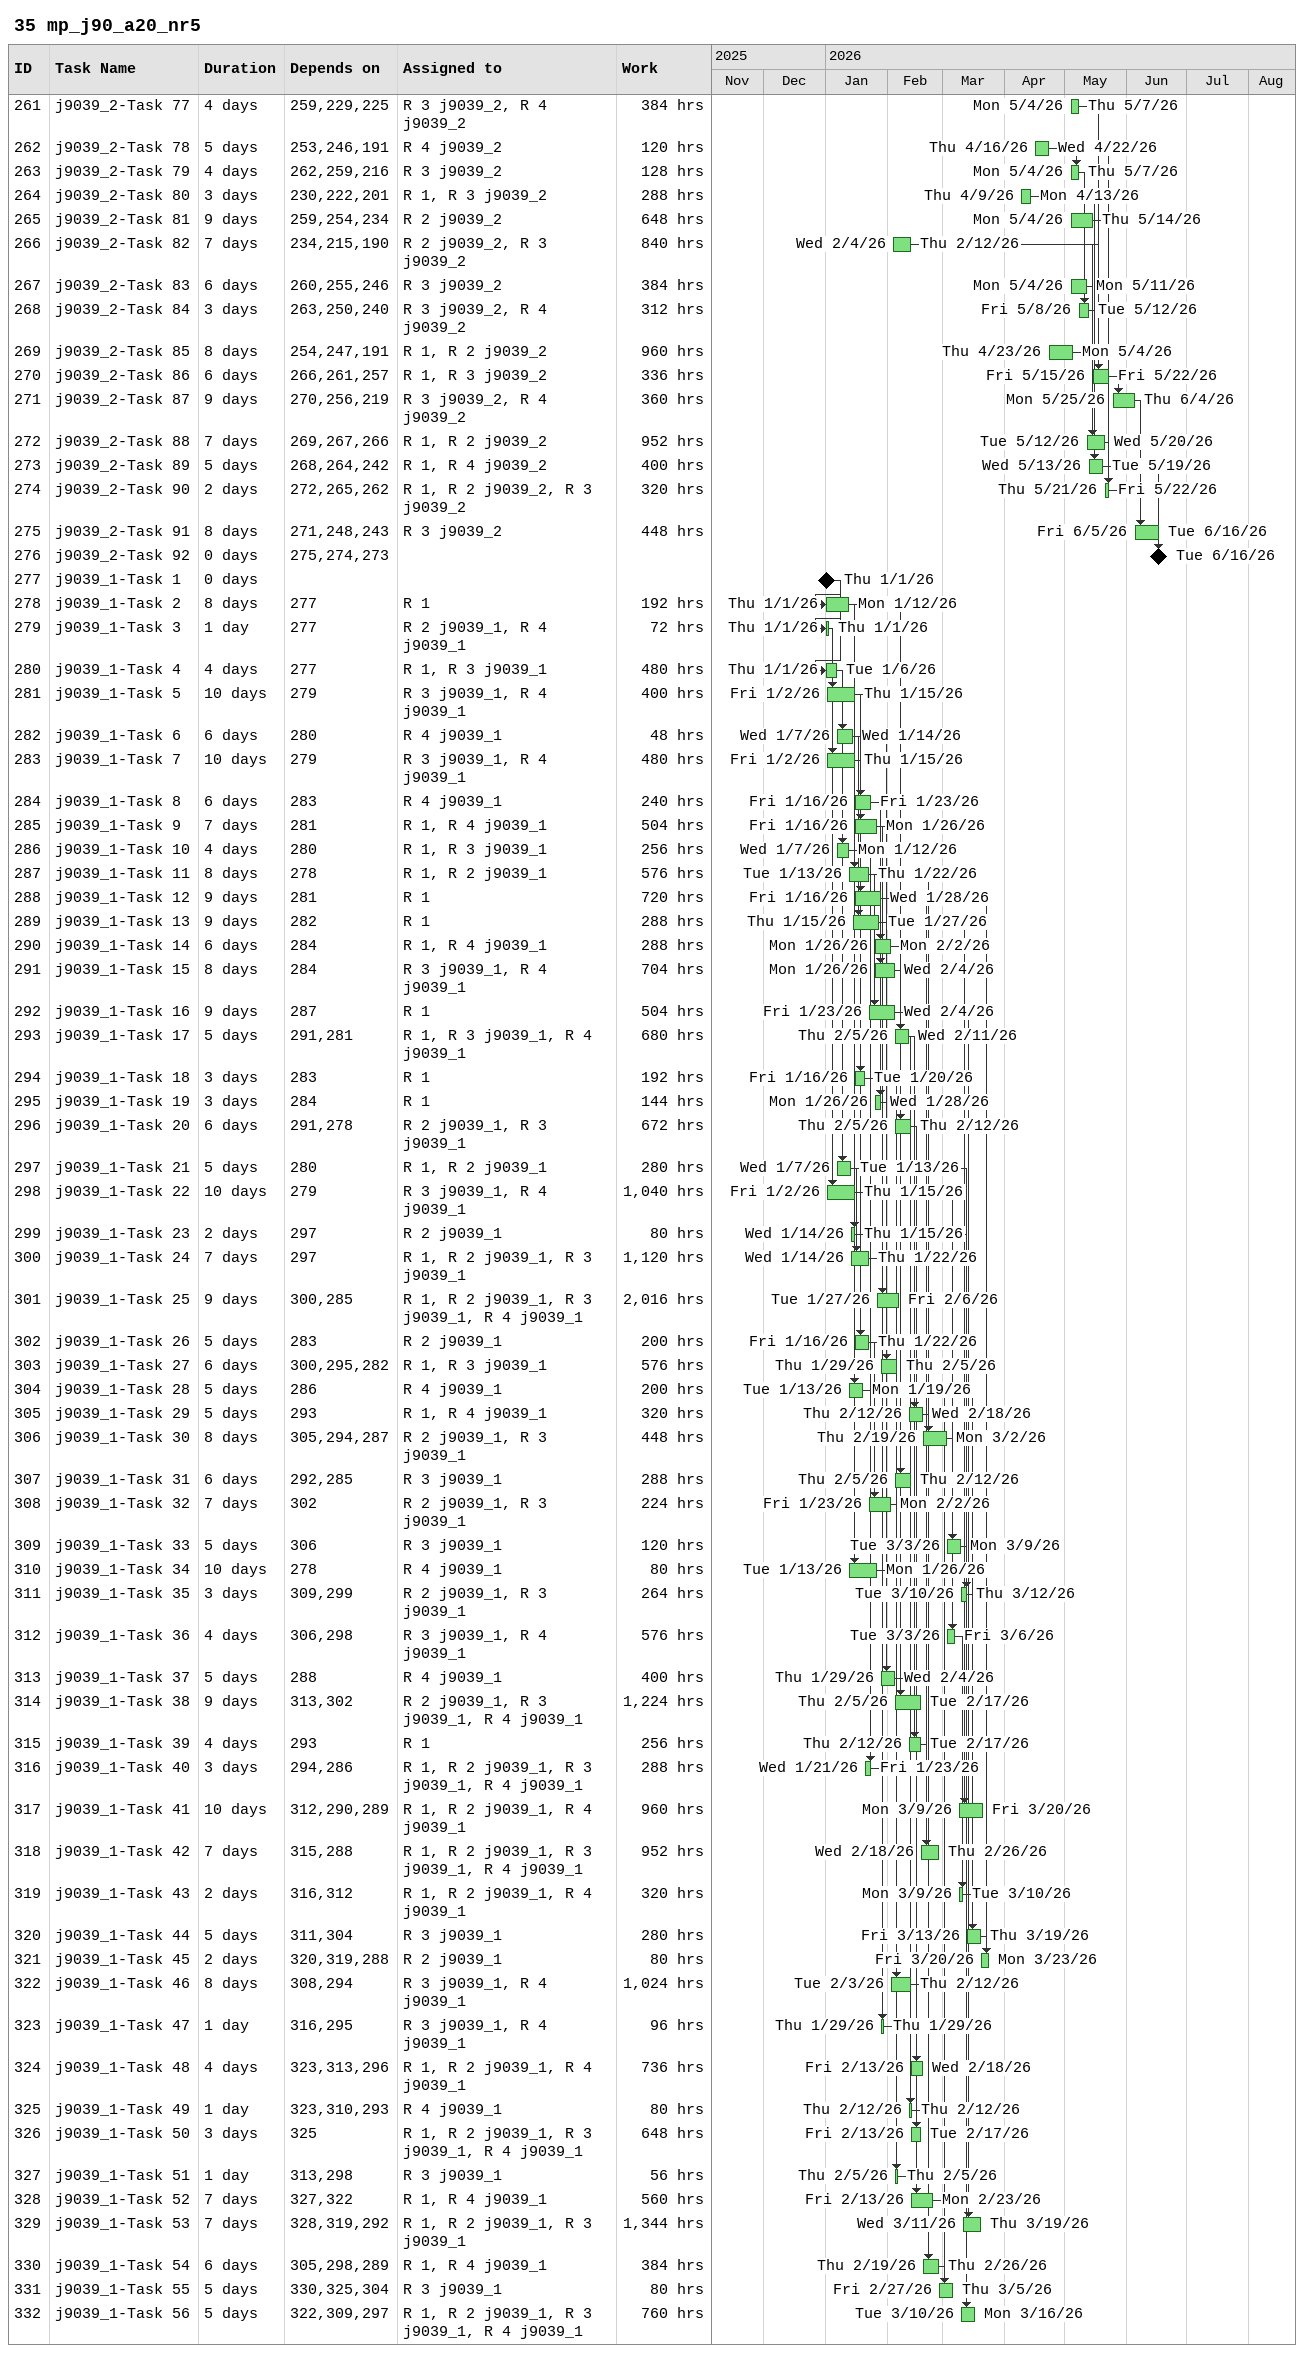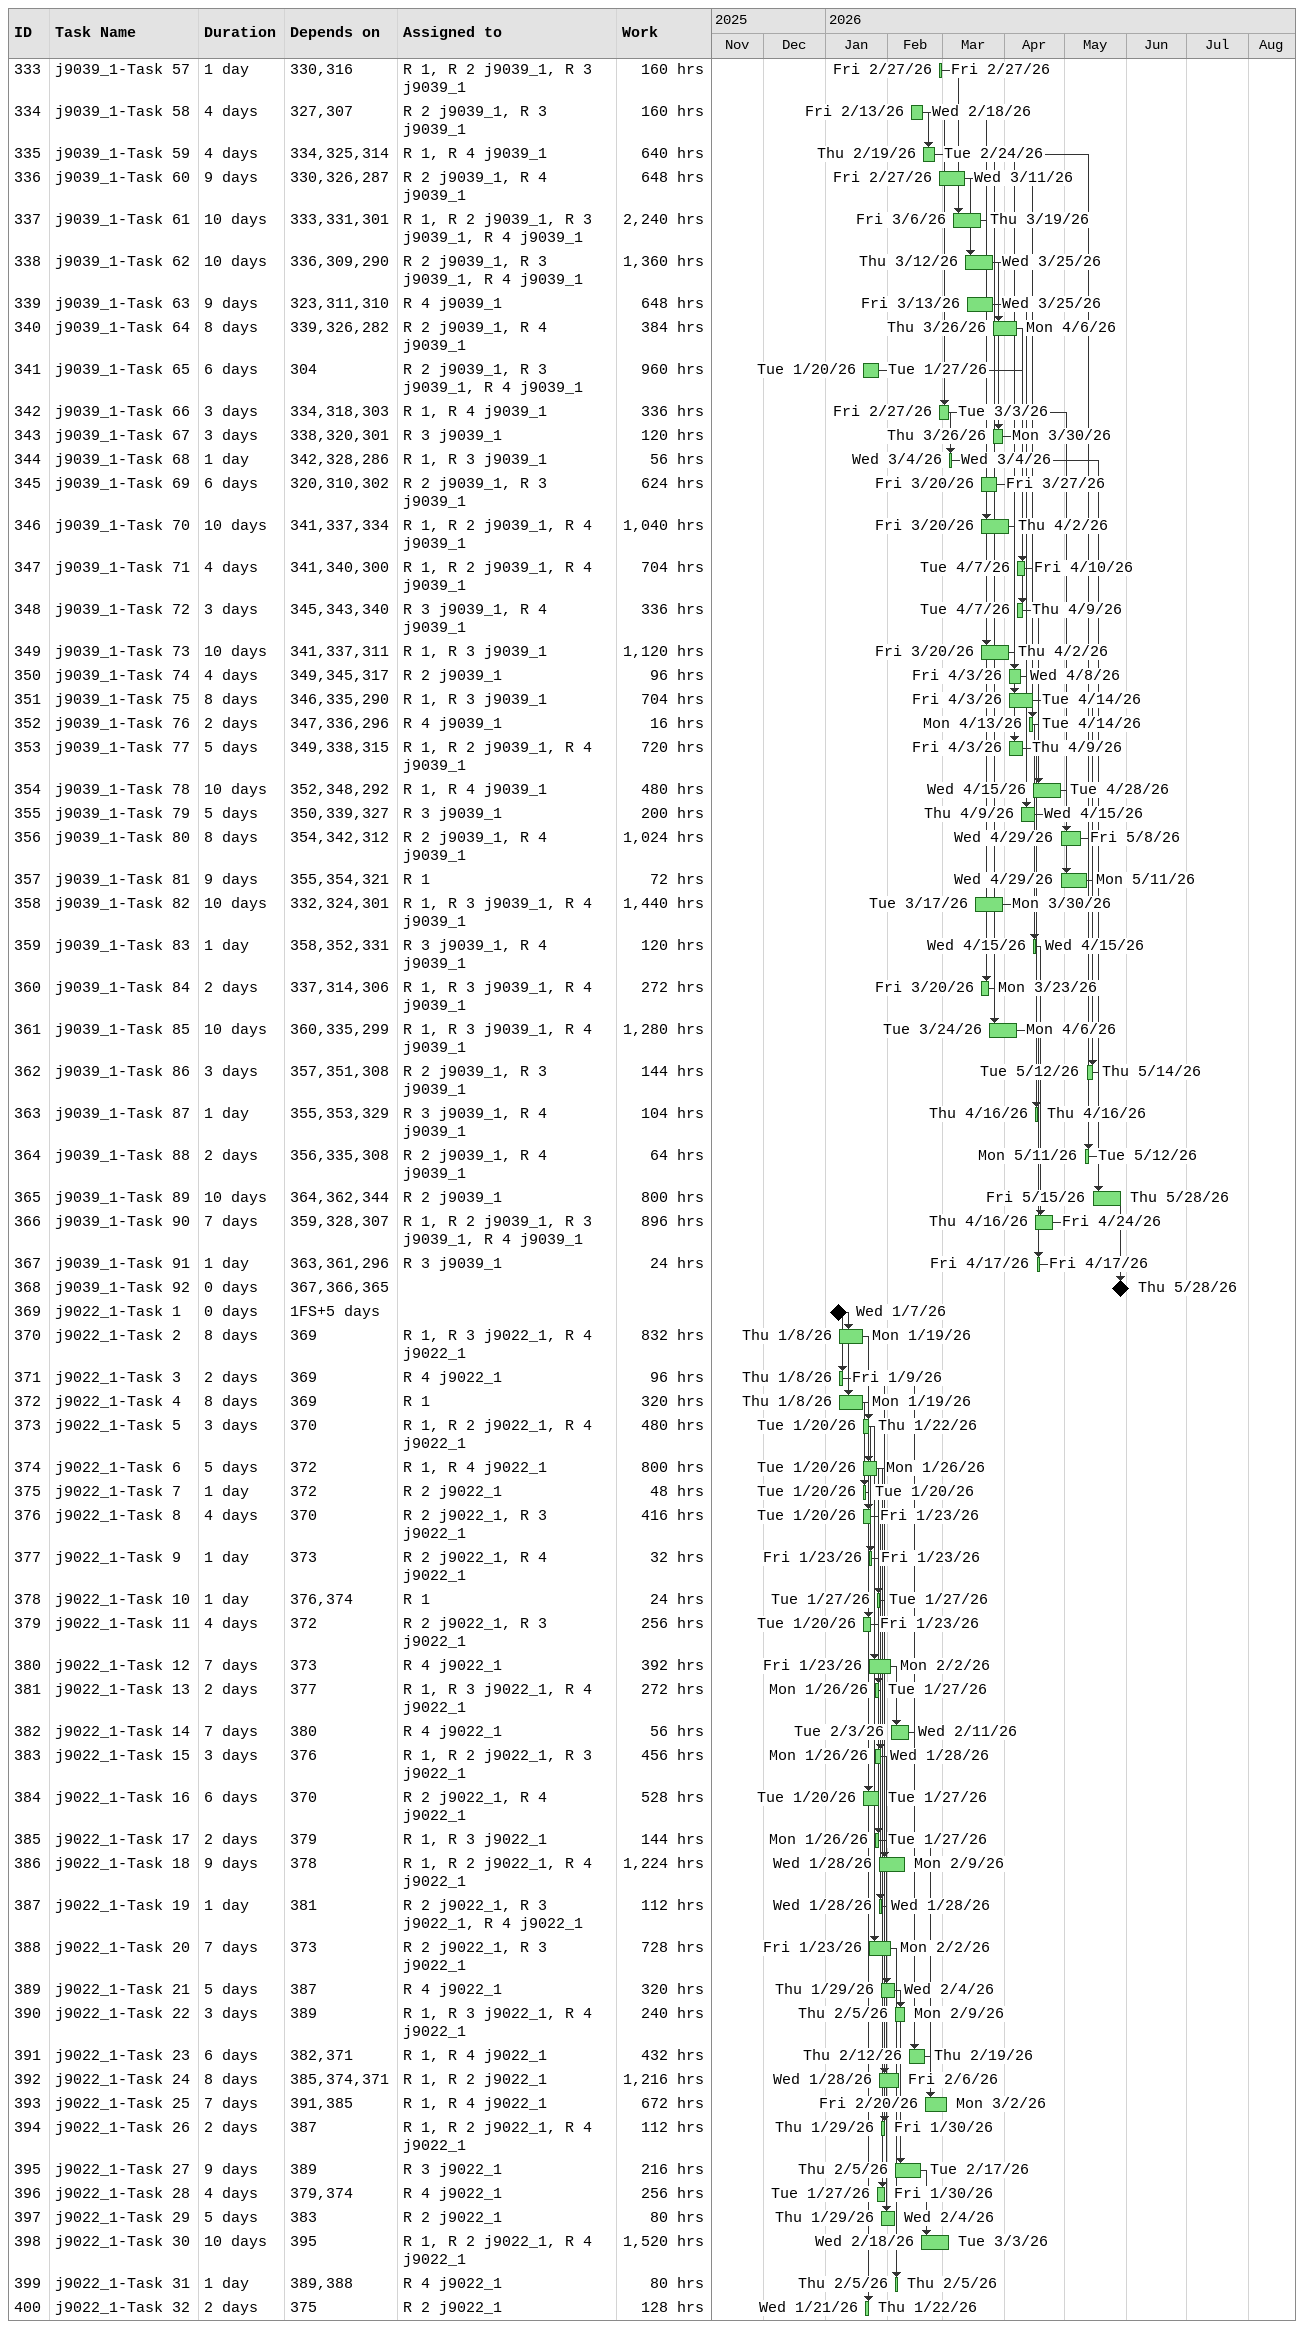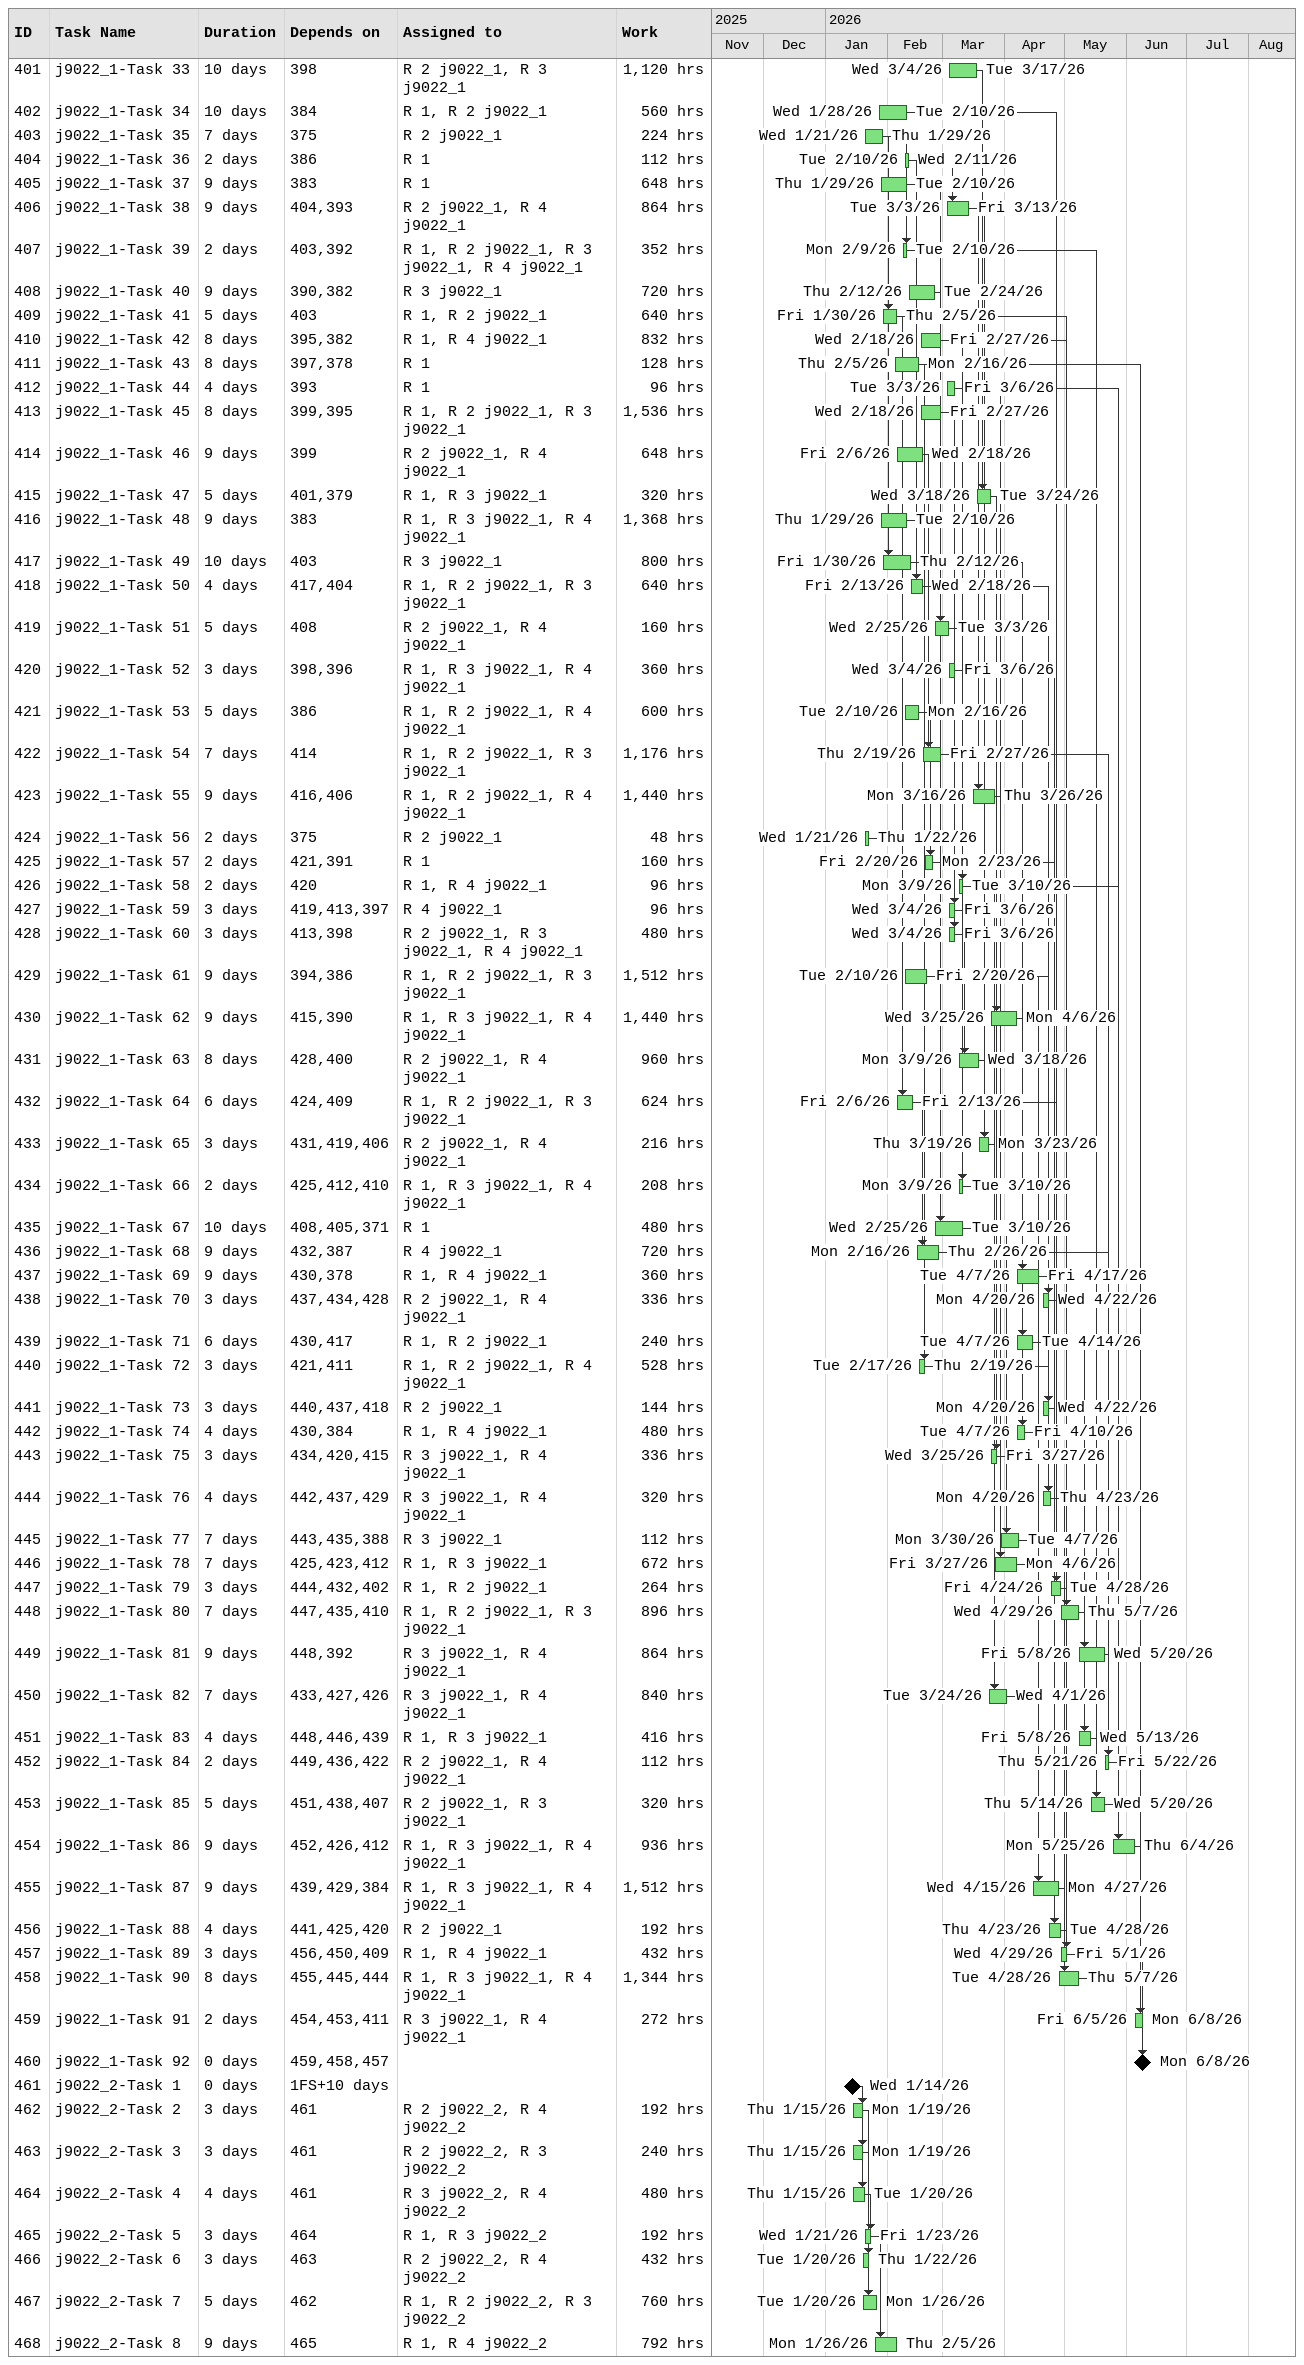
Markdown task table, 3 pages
35 mp_j90_a20_nr5

| ID | Task | Duration | Start | Finish | Predecessors | Resources | Work (h) |
|---|---|---|---|---|---|---|---|
| 261 | j9039_2-Task 77 | 4d | 2026-05-04 | 2026-05-07 | 259, 229, 225 | R 3 j9039_2, R 4 j9039_2 | 384 |
| 262 | j9039_2-Task 78 | 5d | 2026-04-16 | 2026-04-22 | 253, 246, 191 | R 4 j9039_2 | 120 |
| 263 | j9039_2-Task 79 | 4d | 2026-05-04 | 2026-05-07 | 262, 259, 216 | R 3 j9039_2 | 128 |
| 264 | j9039_2-Task 80 | 3d | 2026-04-09 | 2026-04-13 | 230, 222, 201 | R 1, R 3 j9039_2 | 288 |
| 265 | j9039_2-Task 81 | 9d | 2026-05-04 | 2026-05-14 | 259, 254, 234 | R 2 j9039_2 | 648 |
| 266 | j9039_2-Task 82 | 7d | 2026-02-04 | 2026-02-12 | 234, 215, 190 | R 2 j9039_2, R 3 j9039_2 | 840 |
| 267 | j9039_2-Task 83 | 6d | 2026-05-04 | 2026-05-11 | 260, 255, 246 | R 3 j9039_2 | 384 |
| 268 | j9039_2-Task 84 | 3d | 2026-05-08 | 2026-05-12 | 263, 250, 240 | R 3 j9039_2, R 4 j9039_2 | 312 |
| 269 | j9039_2-Task 85 | 8d | 2026-04-23 | 2026-05-04 | 254, 247, 191 | R 1, R 2 j9039_2 | 960 |
| 270 | j9039_2-Task 86 | 6d | 2026-05-15 | 2026-05-22 | 266, 261, 257 | R 1, R 3 j9039_2 | 336 |
| 271 | j9039_2-Task 87 | 9d | 2026-05-25 | 2026-06-04 | 270, 256, 219 | R 3 j9039_2, R 4 j9039_2 | 360 |
| 272 | j9039_2-Task 88 | 7d | 2026-05-12 | 2026-05-20 | 269, 267, 266 | R 1, R 2 j9039_2 | 952 |
| 273 | j9039_2-Task 89 | 5d | 2026-05-13 | 2026-05-19 | 268, 264, 242 | R 1, R 4 j9039_2 | 400 |
| 274 | j9039_2-Task 90 | 2d | 2026-05-21 | 2026-05-22 | 272, 265, 262 | R 1, R 2 j9039_2, R 3 j9039_2 | 320 |
| 275 | j9039_2-Task 91 | 8d | 2026-06-05 | 2026-06-16 | 271, 248, 243 | R 3 j9039_2 | 448 |
| 276 | j9039_2-Task 92 | 0d | 2026-06-16 | 2026-06-16 | 275, 274, 273 |  |  |
| 277 | j9039_1-Task 1 | 0d | 2026-01-01 | 2026-01-01 |  |  |  |
| 278 | j9039_1-Task 2 | 8d | 2026-01-01 | 2026-01-12 | 277 | R 1 | 192 |
| 279 | j9039_1-Task 3 | 1d | 2026-01-01 | 2026-01-01 | 277 | R 2 j9039_1, R 4 j9039_1 | 72 |
| 280 | j9039_1-Task 4 | 4d | 2026-01-01 | 2026-01-06 | 277 | R 1, R 3 j9039_1 | 480 |
| 281 | j9039_1-Task 5 | 10d | 2026-01-02 | 2026-01-15 | 279 | R 3 j9039_1, R 4 j9039_1 | 400 |
| 282 | j9039_1-Task 6 | 6d | 2026-01-07 | 2026-01-14 | 280 | R 4 j9039_1 | 48 |
| 283 | j9039_1-Task 7 | 10d | 2026-01-02 | 2026-01-15 | 279 | R 3 j9039_1, R 4 j9039_1 | 480 |
| 284 | j9039_1-Task 8 | 6d | 2026-01-16 | 2026-01-23 | 283 | R 4 j9039_1 | 240 |
| 285 | j9039_1-Task 9 | 7d | 2026-01-16 | 2026-01-26 | 281 | R 1, R 4 j9039_1 | 504 |
| 286 | j9039_1-Task 10 | 4d | 2026-01-07 | 2026-01-12 | 280 | R 1, R 3 j9039_1 | 256 |
| 287 | j9039_1-Task 11 | 8d | 2026-01-13 | 2026-01-22 | 278 | R 1, R 2 j9039_1 | 576 |
| 288 | j9039_1-Task 12 | 9d | 2026-01-16 | 2026-01-28 | 281 | R 1 | 720 |
| 289 | j9039_1-Task 13 | 9d | 2026-01-15 | 2026-01-27 | 282 | R 1 | 288 |
| 290 | j9039_1-Task 14 | 6d | 2026-01-26 | 2026-02-02 | 284 | R 1, R 4 j9039_1 | 288 |
| 291 | j9039_1-Task 15 | 8d | 2026-01-26 | 2026-02-04 | 284 | R 3 j9039_1, R 4 j9039_1 | 704 |
| 292 | j9039_1-Task 16 | 9d | 2026-01-23 | 2026-02-04 | 287 | R 1 | 504 |
| 293 | j9039_1-Task 17 | 5d | 2026-02-05 | 2026-02-11 | 291, 281 | R 1, R 3 j9039_1, R 4 j9039_1 | 680 |
| 294 | j9039_1-Task 18 | 3d | 2026-01-16 | 2026-01-20 | 283 | R 1 | 192 |
| 295 | j9039_1-Task 19 | 3d | 2026-01-26 | 2026-01-28 | 284 | R 1 | 144 |
| 296 | j9039_1-Task 20 | 6d | 2026-02-05 | 2026-02-12 | 291, 278 | R 2 j9039_1, R 3 j9039_1 | 672 |
| 297 | j9039_1-Task 21 | 5d | 2026-01-07 | 2026-01-13 | 280 | R 1, R 2 j9039_1 | 280 |
| 298 | j9039_1-Task 22 | 10d | 2026-01-02 | 2026-01-15 | 279 | R 3 j9039_1, R 4 j9039_1 | 1040 |
| 299 | j9039_1-Task 23 | 2d | 2026-01-14 | 2026-01-15 | 297 | R 2 j9039_1 | 80 |
| 300 | j9039_1-Task 24 | 7d | 2026-01-14 | 2026-01-22 | 297 | R 1, R 2 j9039_1, R 3 j9039_1 | 1120 |
| 301 | j9039_1-Task 25 | 9d | 2026-01-27 | 2026-02-06 | 300, 285 | R 1, R 2 j9039_1, R 3 j9039_1, R 4 j9039_1 | 2016 |
| 302 | j9039_1-Task 26 | 5d | 2026-01-16 | 2026-01-22 | 283 | R 2 j9039_1 | 200 |
| 303 | j9039_1-Task 27 | 6d | 2026-01-29 | 2026-02-05 | 300, 295, 282 | R 1, R 3 j9039_1 | 576 |
| 304 | j9039_1-Task 28 | 5d | 2026-01-13 | 2026-01-19 | 286 | R 4 j9039_1 | 200 |
| 305 | j9039_1-Task 29 | 5d | 2026-02-12 | 2026-02-18 | 293 | R 1, R 4 j9039_1 | 320 |
| 306 | j9039_1-Task 30 | 8d | 2026-02-19 | 2026-03-02 | 305, 294, 287 | R 2 j9039_1, R 3 j9039_1 | 448 |
| 307 | j9039_1-Task 31 | 6d | 2026-02-05 | 2026-02-12 | 292, 285 | R 3 j9039_1 | 288 |
| 308 | j9039_1-Task 32 | 7d | 2026-01-23 | 2026-02-02 | 302 | R 2 j9039_1, R 3 j9039_1 | 224 |
| 309 | j9039_1-Task 33 | 5d | 2026-03-03 | 2026-03-09 | 306 | R 3 j9039_1 | 120 |
| 310 | j9039_1-Task 34 | 10d | 2026-01-13 | 2026-01-26 | 278 | R 4 j9039_1 | 80 |
| 311 | j9039_1-Task 35 | 3d | 2026-03-10 | 2026-03-12 | 309, 299 | R 2 j9039_1, R 3 j9039_1 | 264 |
| 312 | j9039_1-Task 36 | 4d | 2026-03-03 | 2026-03-06 | 306, 298 | R 3 j9039_1, R 4 j9039_1 | 576 |
| 313 | j9039_1-Task 37 | 5d | 2026-01-29 | 2026-02-04 | 288 | R 4 j9039_1 | 400 |
| 314 | j9039_1-Task 38 | 9d | 2026-02-05 | 2026-02-17 | 313, 302 | R 2 j9039_1, R 3 j9039_1, R 4 j9039_1 | 1224 |
| 315 | j9039_1-Task 39 | 4d | 2026-02-12 | 2026-02-17 | 293 | R 1 | 256 |
| 316 | j9039_1-Task 40 | 3d | 2026-01-21 | 2026-01-23 | 294, 286 | R 1, R 2 j9039_1, R 3 j9039_1, R 4 j9039_1 | 288 |
| 317 | j9039_1-Task 41 | 10d | 2026-03-09 | 2026-03-20 | 312, 290, 289 | R 1, R 2 j9039_1, R 4 j9039_1 | 960 |
| 318 | j9039_1-Task 42 | 7d | 2026-02-18 | 2026-02-26 | 315, 288 | R 1, R 2 j9039_1, R 3 j9039_1, R 4 j9039_1 | 952 |
| 319 | j9039_1-Task 43 | 2d | 2026-03-09 | 2026-03-10 | 316, 312 | R 1, R 2 j9039_1, R 4 j9039_1 | 320 |
| 320 | j9039_1-Task 44 | 5d | 2026-03-13 | 2026-03-19 | 311, 304 | R 3 j9039_1 | 280 |
| 321 | j9039_1-Task 45 | 2d | 2026-03-20 | 2026-03-23 | 320, 319, 288 | R 2 j9039_1 | 80 |
| 322 | j9039_1-Task 46 | 8d | 2026-02-03 | 2026-02-12 | 308, 294 | R 3 j9039_1, R 4 j9039_1 | 1024 |
| 323 | j9039_1-Task 47 | 1d | 2026-01-29 | 2026-01-29 | 316, 295 | R 3 j9039_1, R 4 j9039_1 | 96 |
| 324 | j9039_1-Task 48 | 4d | 2026-02-13 | 2026-02-18 | 323, 313, 296 | R 1, R 2 j9039_1, R 4 j9039_1 | 736 |
| 325 | j9039_1-Task 49 | 1d | 2026-02-12 | 2026-02-12 | 323, 310, 293 | R 4 j9039_1 | 80 |
| 326 | j9039_1-Task 50 | 3d | 2026-02-13 | 2026-02-17 | 325 | R 1, R 2 j9039_1, R 3 j9039_1, R 4 j9039_1 | 648 |
| 327 | j9039_1-Task 51 | 1d | 2026-02-05 | 2026-02-05 | 313, 298 | R 3 j9039_1 | 56 |
| 328 | j9039_1-Task 52 | 7d | 2026-02-13 | 2026-02-23 | 327, 322 | R 1, R 4 j9039_1 | 560 |
| 329 | j9039_1-Task 53 | 7d | 2026-03-11 | 2026-03-19 | 328, 319, 292 | R 1, R 2 j9039_1, R 3 j9039_1 | 1344 |
| 330 | j9039_1-Task 54 | 6d | 2026-02-19 | 2026-02-26 | 305, 298, 289 | R 1, R 4 j9039_1 | 384 |
| 331 | j9039_1-Task 55 | 5d | 2026-02-27 | 2026-03-05 | 330, 325, 304 | R 3 j9039_1 | 80 |
| 332 | j9039_1-Task 56 | 5d | 2026-03-10 | 2026-03-16 | 322, 309, 297 | R 1, R 2 j9039_1, R 3 j9039_1, R 4 j9039_1 | 760 |
| 333 | j9039_1-Task 57 | 1d | 2026-02-27 | 2026-02-27 | 330, 316 | R 1, R 2 j9039_1, R 3 j9039_1 | 160 |
| 334 | j9039_1-Task 58 | 4d | 2026-02-13 | 2026-02-18 | 327, 307 | R 2 j9039_1, R 3 j9039_1 | 160 |
| 335 | j9039_1-Task 59 | 4d | 2026-02-19 | 2026-02-24 | 334, 325, 314 | R 1, R 4 j9039_1 | 640 |
| 336 | j9039_1-Task 60 | 9d | 2026-02-27 | 2026-03-11 | 330, 326, 287 | R 2 j9039_1, R 4 j9039_1 | 648 |
| 337 | j9039_1-Task 61 | 10d | 2026-03-06 | 2026-03-19 | 333, 331, 301 | R 1, R 2 j9039_1, R 3 j9039_1, R 4 j9039_1 | 2240 |
| 338 | j9039_1-Task 62 | 10d | 2026-03-12 | 2026-03-25 | 336, 309, 290 | R 2 j9039_1, R 3 j9039_1, R 4 j9039_1 | 1360 |
| 339 | j9039_1-Task 63 | 9d | 2026-03-13 | 2026-03-25 | 323, 311, 310 | R 4 j9039_1 | 648 |
| 340 | j9039_1-Task 64 | 8d | 2026-03-26 | 2026-04-06 | 339, 326, 282 | R 2 j9039_1, R 4 j9039_1 | 384 |
| 341 | j9039_1-Task 65 | 6d | 2026-01-20 | 2026-01-27 | 304 | R 2 j9039_1, R 3 j9039_1, R 4 j9039_1 | 960 |
| 342 | j9039_1-Task 66 | 3d | 2026-02-27 | 2026-03-03 | 334, 318, 303 | R 1, R 4 j9039_1 | 336 |
| 343 | j9039_1-Task 67 | 3d | 2026-03-26 | 2026-03-30 | 338, 320, 301 | R 3 j9039_1 | 120 |
| 344 | j9039_1-Task 68 | 1d | 2026-03-04 | 2026-03-04 | 342, 328, 286 | R 1, R 3 j9039_1 | 56 |
| 345 | j9039_1-Task 69 | 6d | 2026-03-20 | 2026-03-27 | 320, 310, 302 | R 2 j9039_1, R 3 j9039_1 | 624 |
| 346 | j9039_1-Task 70 | 10d | 2026-03-20 | 2026-04-02 | 341, 337, 334 | R 1, R 2 j9039_1, R 4 j9039_1 | 1040 |
| 347 | j9039_1-Task 71 | 4d | 2026-04-07 | 2026-04-10 | 341, 340, 300 | R 1, R 2 j9039_1, R 4 j9039_1 | 704 |
| 348 | j9039_1-Task 72 | 3d | 2026-04-07 | 2026-04-09 | 345, 343, 340 | R 3 j9039_1, R 4 j9039_1 | 336 |
| 349 | j9039_1-Task 73 | 10d | 2026-03-20 | 2026-04-02 | 341, 337, 311 | R 1, R 3 j9039_1 | 1120 |
| 350 | j9039_1-Task 74 | 4d | 2026-04-03 | 2026-04-08 | 349, 345, 317 | R 2 j9039_1 | 96 |
| 351 | j9039_1-Task 75 | 8d | 2026-04-03 | 2026-04-14 | 346, 335, 290 | R 1, R 3 j9039_1 | 704 |
| 352 | j9039_1-Task 76 | 2d | 2026-04-13 | 2026-04-14 | 347, 336, 296 | R 4 j9039_1 | 16 |
| 353 | j9039_1-Task 77 | 5d | 2026-04-03 | 2026-04-09 | 349, 338, 315 | R 1, R 2 j9039_1, R 4 j9039_1 | 720 |
| 354 | j9039_1-Task 78 | 10d | 2026-04-15 | 2026-04-28 | 352, 348, 292 | R 1, R 4 j9039_1 | 480 |
| 355 | j9039_1-Task 79 | 5d | 2026-04-09 | 2026-04-15 | 350, 339, 327 | R 3 j9039_1 | 200 |
| 356 | j9039_1-Task 80 | 8d | 2026-04-29 | 2026-05-08 | 354, 342, 312 | R 2 j9039_1, R 4 j9039_1 | 1024 |
| 357 | j9039_1-Task 81 | 9d | 2026-04-29 | 2026-05-11 | 355, 354, 321 | R 1 | 72 |
| 358 | j9039_1-Task 82 | 10d | 2026-03-17 | 2026-03-30 | 332, 324, 301 | R 1, R 3 j9039_1, R 4 j9039_1 | 1440 |
| 359 | j9039_1-Task 83 | 1d | 2026-04-15 | 2026-04-15 | 358, 352, 331 | R 3 j9039_1, R 4 j9039_1 | 120 |
| 360 | j9039_1-Task 84 | 2d | 2026-03-20 | 2026-03-23 | 337, 314, 306 | R 1, R 3 j9039_1, R 4 j9039_1 | 272 |
| 361 | j9039_1-Task 85 | 10d | 2026-03-24 | 2026-04-06 | 360, 335, 299 | R 1, R 3 j9039_1, R 4 j9039_1 | 1280 |
| 362 | j9039_1-Task 86 | 3d | 2026-05-12 | 2026-05-14 | 357, 351, 308 | R 2 j9039_1, R 3 j9039_1 | 144 |
| 363 | j9039_1-Task 87 | 1d | 2026-04-16 | 2026-04-16 | 355, 353, 329 | R 3 j9039_1, R 4 j9039_1 | 104 |
| 364 | j9039_1-Task 88 | 2d | 2026-05-11 | 2026-05-12 | 356, 335, 308 | R 2 j9039_1, R 4 j9039_1 | 64 |
| 365 | j9039_1-Task 89 | 10d | 2026-05-15 | 2026-05-28 | 364, 362, 344 | R 2 j9039_1 | 800 |
| 366 | j9039_1-Task 90 | 7d | 2026-04-16 | 2026-04-24 | 359, 328, 307 | R 1, R 2 j9039_1, R 3 j9039_1, R 4 j9039_1 | 896 |
| 367 | j9039_1-Task 91 | 1d | 2026-04-17 | 2026-04-17 | 363, 361, 296 | R 3 j9039_1 | 24 |
| 368 | j9039_1-Task 92 | 0d | 2026-05-28 | 2026-05-28 | 367, 366, 365 |  |  |
| 369 | j9022_1-Task 1 | 0d | 2026-01-07 | 2026-01-07 | 1FS+5d |  |  |
| 370 | j9022_1-Task 2 | 8d | 2026-01-08 | 2026-01-19 | 369 | R 1, R 3 j9022_1, R 4 j9022_1 | 832 |
| 371 | j9022_1-Task 3 | 2d | 2026-01-08 | 2026-01-09 | 369 | R 4 j9022_1 | 96 |
| 372 | j9022_1-Task 4 | 8d | 2026-01-08 | 2026-01-19 | 369 | R 1 | 320 |
| 373 | j9022_1-Task 5 | 3d | 2026-01-20 | 2026-01-22 | 370 | R 1, R 2 j9022_1, R 4 j9022_1 | 480 |
| 374 | j9022_1-Task 6 | 5d | 2026-01-20 | 2026-01-26 | 372 | R 1, R 4 j9022_1 | 800 |
| 375 | j9022_1-Task 7 | 1d | 2026-01-20 | 2026-01-20 | 372 | R 2 j9022_1 | 48 |
| 376 | j9022_1-Task 8 | 4d | 2026-01-20 | 2026-01-23 | 370 | R 2 j9022_1, R 3 j9022_1 | 416 |
| 377 | j9022_1-Task 9 | 1d | 2026-01-23 | 2026-01-23 | 373 | R 2 j9022_1, R 4 j9022_1 | 32 |
| 378 | j9022_1-Task 10 | 1d | 2026-01-27 | 2026-01-27 | 376, 374 | R 1 | 24 |
| 379 | j9022_1-Task 11 | 4d | 2026-01-20 | 2026-01-23 | 372 | R 2 j9022_1, R 3 j9022_1 | 256 |
| 380 | j9022_1-Task 12 | 7d | 2026-01-23 | 2026-02-02 | 373 | R 4 j9022_1 | 392 |
| 381 | j9022_1-Task 13 | 2d | 2026-01-26 | 2026-01-27 | 377 | R 1, R 3 j9022_1, R 4 j9022_1 | 272 |
| 382 | j9022_1-Task 14 | 7d | 2026-02-03 | 2026-02-11 | 380 | R 4 j9022_1 | 56 |
| 383 | j9022_1-Task 15 | 3d | 2026-01-26 | 2026-01-28 | 376 | R 1, R 2 j9022_1, R 3 j9022_1 | 456 |
| 384 | j9022_1-Task 16 | 6d | 2026-01-20 | 2026-01-27 | 370 | R 2 j9022_1, R 4 j9022_1 | 528 |
| 385 | j9022_1-Task 17 | 2d | 2026-01-26 | 2026-01-27 | 379 | R 1, R 3 j9022_1 | 144 |
| 386 | j9022_1-Task 18 | 9d | 2026-01-28 | 2026-02-09 | 378 | R 1, R 2 j9022_1, R 4 j9022_1 | 1224 |
| 387 | j9022_1-Task 19 | 1d | 2026-01-28 | 2026-01-28 | 381 | R 2 j9022_1, R 3 j9022_1, R 4 j9022_1 | 112 |
| 388 | j9022_1-Task 20 | 7d | 2026-01-23 | 2026-02-02 | 373 | R 2 j9022_1, R 3 j9022_1 | 728 |
| 389 | j9022_1-Task 21 | 5d | 2026-01-29 | 2026-02-04 | 387 | R 4 j9022_1 | 320 |
| 390 | j9022_1-Task 22 | 3d | 2026-02-05 | 2026-02-09 | 389 | R 1, R 3 j9022_1, R 4 j9022_1 | 240 |
| 391 | j9022_1-Task 23 | 6d | 2026-02-12 | 2026-02-19 | 382, 371 | R 1, R 4 j9022_1 | 432 |
| 392 | j9022_1-Task 24 | 8d | 2026-01-28 | 2026-02-06 | 385, 374, 371 | R 1, R 2 j9022_1 | 1216 |
| 393 | j9022_1-Task 25 | 7d | 2026-02-20 | 2026-03-02 | 391, 385 | R 1, R 4 j9022_1 | 672 |
| 394 | j9022_1-Task 26 | 2d | 2026-01-29 | 2026-01-30 | 387 | R 1, R 2 j9022_1, R 4 j9022_1 | 112 |
| 395 | j9022_1-Task 27 | 9d | 2026-02-05 | 2026-02-17 | 389 | R 3 j9022_1 | 216 |
| 396 | j9022_1-Task 28 | 4d | 2026-01-27 | 2026-01-30 | 379, 374 | R 4 j9022_1 | 256 |
| 397 | j9022_1-Task 29 | 5d | 2026-01-29 | 2026-02-04 | 383 | R 2 j9022_1 | 80 |
| 398 | j9022_1-Task 30 | 10d | 2026-02-18 | 2026-03-03 | 395 | R 1, R 2 j9022_1, R 4 j9022_1 | 1520 |
| 399 | j9022_1-Task 31 | 1d | 2026-02-05 | 2026-02-05 | 389, 388 | R 4 j9022_1 | 80 |
| 400 | j9022_1-Task 32 | 2d | 2026-01-21 | 2026-01-22 | 375 | R 2 j9022_1 | 128 |
| 401 | j9022_1-Task 33 | 10d | 2026-03-04 | 2026-03-17 | 398 | R 2 j9022_1, R 3 j9022_1 | 1120 |
| 402 | j9022_1-Task 34 | 10d | 2026-01-28 | 2026-02-10 | 384 | R 1, R 2 j9022_1 | 560 |
| 403 | j9022_1-Task 35 | 7d | 2026-01-21 | 2026-01-29 | 375 | R 2 j9022_1 | 224 |
| 404 | j9022_1-Task 36 | 2d | 2026-02-10 | 2026-02-11 | 386 | R 1 | 112 |
| 405 | j9022_1-Task 37 | 9d | 2026-01-29 | 2026-02-10 | 383 | R 1 | 648 |
| 406 | j9022_1-Task 38 | 9d | 2026-03-03 | 2026-03-13 | 404, 393 | R 2 j9022_1, R 4 j9022_1 | 864 |
| 407 | j9022_1-Task 39 | 2d | 2026-02-09 | 2026-02-10 | 403, 392 | R 1, R 2 j9022_1, R 3 j9022_1, R 4 j9022_1 | 352 |
| 408 | j9022_1-Task 40 | 9d | 2026-02-12 | 2026-02-24 | 390, 382 | R 3 j9022_1 | 720 |
| 409 | j9022_1-Task 41 | 5d | 2026-01-30 | 2026-02-05 | 403 | R 1, R 2 j9022_1 | 640 |
| 410 | j9022_1-Task 42 | 8d | 2026-02-18 | 2026-02-27 | 395, 382 | R 1, R 4 j9022_1 | 832 |
| 411 | j9022_1-Task 43 | 8d | 2026-02-05 | 2026-02-16 | 397, 378 | R 1 | 128 |
| 412 | j9022_1-Task 44 | 4d | 2026-03-03 | 2026-03-06 | 393 | R 1 | 96 |
| 413 | j9022_1-Task 45 | 8d | 2026-02-18 | 2026-02-27 | 399, 395 | R 1, R 2 j9022_1, R 3 j9022_1 | 1536 |
| 414 | j9022_1-Task 46 | 9d | 2026-02-06 | 2026-02-18 | 399 | R 2 j9022_1, R 4 j9022_1 | 648 |
| 415 | j9022_1-Task 47 | 5d | 2026-03-18 | 2026-03-24 | 401, 379 | R 1, R 3 j9022_1 | 320 |
| 416 | j9022_1-Task 48 | 9d | 2026-01-29 | 2026-02-10 | 383 | R 1, R 3 j9022_1, R 4 j9022_1 | 1368 |
| 417 | j9022_1-Task 49 | 10d | 2026-01-30 | 2026-02-12 | 403 | R 3 j9022_1 | 800 |
| 418 | j9022_1-Task 50 | 4d | 2026-02-13 | 2026-02-18 | 417, 404 | R 1, R 2 j9022_1, R 3 j9022_1 | 640 |
| 419 | j9022_1-Task 51 | 5d | 2026-02-25 | 2026-03-03 | 408 | R 2 j9022_1, R 4 j9022_1 | 160 |
| 420 | j9022_1-Task 52 | 3d | 2026-03-04 | 2026-03-06 | 398, 396 | R 1, R 3 j9022_1, R 4 j9022_1 | 360 |
| 421 | j9022_1-Task 53 | 5d | 2026-02-10 | 2026-02-16 | 386 | R 1, R 2 j9022_1, R 4 j9022_1 | 600 |
| 422 | j9022_1-Task 54 | 7d | 2026-02-19 | 2026-02-27 | 414 | R 1, R 2 j9022_1, R 3 j9022_1 | 1176 |
| 423 | j9022_1-Task 55 | 9d | 2026-03-16 | 2026-03-26 | 416, 406 | R 1, R 2 j9022_1, R 4 j9022_1 | 1440 |
| 424 | j9022_1-Task 56 | 2d | 2026-01-21 | 2026-01-22 | 375 | R 2 j9022_1 | 48 |
| 425 | j9022_1-Task 57 | 2d | 2026-02-20 | 2026-02-23 | 421, 391 | R 1 | 160 |
| 426 | j9022_1-Task 58 | 2d | 2026-03-09 | 2026-03-10 | 420 | R 1, R 4 j9022_1 | 96 |
| 427 | j9022_1-Task 59 | 3d | 2026-03-04 | 2026-03-06 | 419, 413, 397 | R 4 j9022_1 | 96 |
| 428 | j9022_1-Task 60 | 3d | 2026-03-04 | 2026-03-06 | 413, 398 | R 2 j9022_1, R 3 j9022_1, R 4 j9022_1 | 480 |
| 429 | j9022_1-Task 61 | 9d | 2026-02-10 | 2026-02-20 | 394, 386 | R 1, R 2 j9022_1, R 3 j9022_1 | 1512 |
| 430 | j9022_1-Task 62 | 9d | 2026-03-25 | 2026-04-06 | 415, 390 | R 1, R 3 j9022_1, R 4 j9022_1 | 1440 |
| 431 | j9022_1-Task 63 | 8d | 2026-03-09 | 2026-03-18 | 428, 400 | R 2 j9022_1, R 4 j9022_1 | 960 |
| 432 | j9022_1-Task 64 | 6d | 2026-02-06 | 2026-02-13 | 424, 409 | R 1, R 2 j9022_1, R 3 j9022_1 | 624 |
| 433 | j9022_1-Task 65 | 3d | 2026-03-19 | 2026-03-23 | 431, 419, 406 | R 2 j9022_1, R 4 j9022_1 | 216 |
| 434 | j9022_1-Task 66 | 2d | 2026-03-09 | 2026-03-10 | 425, 412, 410 | R 1, R 3 j9022_1, R 4 j9022_1 | 208 |
| 435 | j9022_1-Task 67 | 10d | 2026-02-25 | 2026-03-10 | 408, 405, 371 | R 1 | 480 |
| 436 | j9022_1-Task 68 | 9d | 2026-02-16 | 2026-02-26 | 432, 387 | R 4 j9022_1 | 720 |
| 437 | j9022_1-Task 69 | 9d | 2026-04-07 | 2026-04-17 | 430, 378 | R 1, R 4 j9022_1 | 360 |
| 438 | j9022_1-Task 70 | 3d | 2026-04-20 | 2026-04-22 | 437, 434, 428 | R 2 j9022_1, R 4 j9022_1 | 336 |
| 439 | j9022_1-Task 71 | 6d | 2026-04-07 | 2026-04-14 | 430, 417 | R 1, R 2 j9022_1 | 240 |
| 440 | j9022_1-Task 72 | 3d | 2026-02-17 | 2026-02-19 | 421, 411 | R 1, R 2 j9022_1, R 4 j9022_1 | 528 |
| 441 | j9022_1-Task 73 | 3d | 2026-04-20 | 2026-04-22 | 440, 437, 418 | R 2 j9022_1 | 144 |
| 442 | j9022_1-Task 74 | 4d | 2026-04-07 | 2026-04-10 | 430, 384 | R 1, R 4 j9022_1 | 480 |
| 443 | j9022_1-Task 75 | 3d | 2026-03-25 | 2026-03-27 | 434, 420, 415 | R 3 j9022_1, R 4 j9022_1 | 336 |
| 444 | j9022_1-Task 76 | 4d | 2026-04-20 | 2026-04-23 | 442, 437, 429 | R 3 j9022_1, R 4 j9022_1 | 320 |
| 445 | j9022_1-Task 77 | 7d | 2026-03-30 | 2026-04-07 | 443, 435, 388 | R 3 j9022_1 | 112 |
| 446 | j9022_1-Task 78 | 7d | 2026-03-27 | 2026-04-06 | 425, 423, 412 | R 1, R 3 j9022_1 | 672 |
| 447 | j9022_1-Task 79 | 3d | 2026-04-24 | 2026-04-28 | 444, 432, 402 | R 1, R 2 j9022_1 | 264 |
| 448 | j9022_1-Task 80 | 7d | 2026-04-29 | 2026-05-07 | 447, 435, 410 | R 1, R 2 j9022_1, R 3 j9022_1 | 896 |
| 449 | j9022_1-Task 81 | 9d | 2026-05-08 | 2026-05-20 | 448, 392 | R 3 j9022_1, R 4 j9022_1 | 864 |
| 450 | j9022_1-Task 82 | 7d | 2026-03-24 | 2026-04-01 | 433, 427, 426 | R 3 j9022_1, R 4 j9022_1 | 840 |
| 451 | j9022_1-Task 83 | 4d | 2026-05-08 | 2026-05-13 | 448, 446, 439 | R 1, R 3 j9022_1 | 416 |
| 452 | j9022_1-Task 84 | 2d | 2026-05-21 | 2026-05-22 | 449, 436, 422 | R 2 j9022_1, R 4 j9022_1 | 112 |
| 453 | j9022_1-Task 85 | 5d | 2026-05-14 | 2026-05-20 | 451, 438, 407 | R 2 j9022_1, R 3 j9022_1 | 320 |
| 454 | j9022_1-Task 86 | 9d | 2026-05-25 | 2026-06-04 | 452, 426, 412 | R 1, R 3 j9022_1, R 4 j9022_1 | 936 |
| 455 | j9022_1-Task 87 | 9d | 2026-04-15 | 2026-04-27 | 439, 429, 384 | R 1, R 3 j9022_1, R 4 j9022_1 | 1512 |
| 456 | j9022_1-Task 88 | 4d | 2026-04-23 | 2026-04-28 | 441, 425, 420 | R 2 j9022_1 | 192 |
| 457 | j9022_1-Task 89 | 3d | 2026-04-29 | 2026-05-01 | 456, 450, 409 | R 1, R 4 j9022_1 | 432 |
| 458 | j9022_1-Task 90 | 8d | 2026-04-28 | 2026-05-07 | 455, 445, 444 | R 1, R 3 j9022_1, R 4 j9022_1 | 1344 |
| 459 | j9022_1-Task 91 | 2d | 2026-06-05 | 2026-06-08 | 454, 453, 411 | R 3 j9022_1, R 4 j9022_1 | 272 |
| 460 | j9022_1-Task 92 | 0d | 2026-06-08 | 2026-06-08 | 459, 458, 457 |  |  |
| 461 | j9022_2-Task 1 | 0d | 2026-01-14 | 2026-01-14 | 1FS+10d |  |  |
| 462 | j9022_2-Task 2 | 3d | 2026-01-15 | 2026-01-19 | 461 | R 2 j9022_2, R 4 j9022_2 | 192 |
| 463 | j9022_2-Task 3 | 3d | 2026-01-15 | 2026-01-19 | 461 | R 2 j9022_2, R 3 j9022_2 | 240 |
| 464 | j9022_2-Task 4 | 4d | 2026-01-15 | 2026-01-20 | 461 | R 3 j9022_2, R 4 j9022_2 | 480 |
| 465 | j9022_2-Task 5 | 3d | 2026-01-21 | 2026-01-23 | 464 | R 1, R 3 j9022_2 | 192 |
| 466 | j9022_2-Task 6 | 3d | 2026-01-20 | 2026-01-22 | 463 | R 2 j9022_2, R 4 j9022_2 | 432 |
| 467 | j9022_2-Task 7 | 5d | 2026-01-20 | 2026-01-26 | 462 | R 1, R 2 j9022_2, R 3 j9022_2 | 760 |
| 468 | j9022_2-Task 8 | 9d | 2026-01-26 | 2026-02-05 | 465 | R 1, R 4 j9022_2 | 792 |
